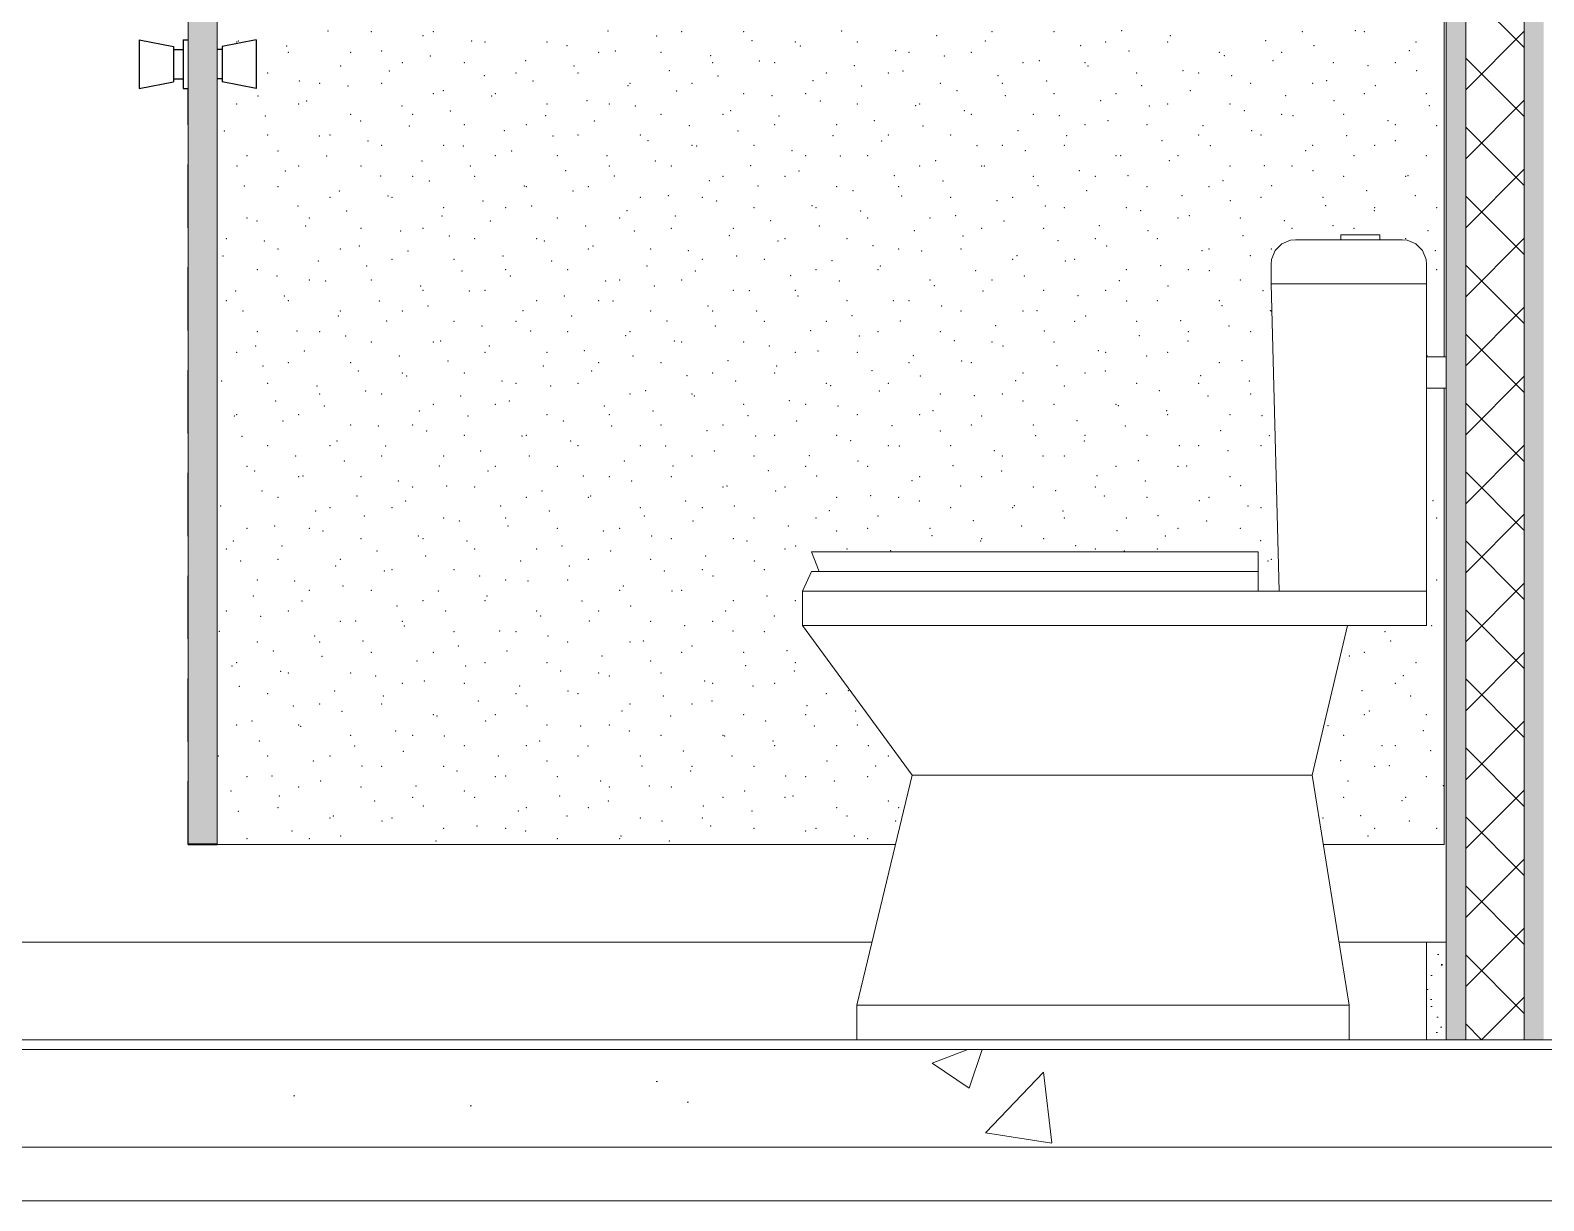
# Model space of a CAD drawing. Header units: metres. Extents: x -77 to 97, y 0 to 6.
# Drawn here: x -48.864 to -47.312, y -0.165 to 1.035 of the extents above; entities that cross this region are included whole.
import ezdxf

# ---------------------------------------------------------------- set-up
doc = ezdxf.new("R2010")
doc.units = ezdxf.units.M
doc.header["$MEASUREMENT"] = 0
for name, color, linetype, lineweight, true_color in [('LAJES.EST_Caneta_No__16', 7, 'Continuous', 0, 0xc9c9c9), ('LAJES.EST_Caneta_No__254', 7, 'Continuous', 0, 0xd1c9ad), ('LAJES.EST_Caneta_No__97', 7, 'Continuous', 5, 0x6b6b6b), ('LOUCAS-METAIS.ARQ_Caneta_No__13', 7, 'Continuous', 0, 0xaaaaaa), ('PAREDE.ARQ_Caneta_No__97', 7, 'Continuous', 5, 0x6b6b6b), ('PISO - Rodapé_Caneta_No__97', 7, 'Continuous', 5, 0x6b6b6b), ('Portas Archicad_Caneta_No__97', 7, 'Continuous', 5, 0x6b6b6b)]:
    doc.layers.add(name, color=color, linetype=linetype, lineweight=lineweight, true_color=true_color)
for name, color, linetype, lineweight in [('LAJES.EST_Caneta_No__4', 7, 'Continuous', 20), ('LAJES.EST_Caneta_No__7', 7, 'Continuous', 13), ('PAREDE CONSTRUIR_Caneta_No__241', 7, 'Continuous', 13), ('PAREDE CONSTRUIR_Caneta_No__83', 84, 'Continuous', 0), ('PAREDE.ARQ_Caneta_No__1', 7, 'Continuous', 35), ('PAREDE.ARQ_Caneta_No__241', 7, 'Continuous', 13), ('PISO - Rodapé_Caneta_No__11', 7, 'Continuous', 5), ('Portas Archicad_Caneta_No__3', 7, 'Continuous', 25)]:
    doc.layers.add(name, color=color, linetype=linetype, lineweight=lineweight)
doc.layers.add('PAREDE CONSTRUIR', color=7, linetype='Continuous')
pattern_1 = [(45, (0, 0.05), (-0.015909903, 0.015909903), [0, -0.015, 0, -0.0225]), (110, (0.05, 0.05), (0.021143084, 0.007695453), [0, -0.011, 0, -0.019])]

msp = doc.modelspace()

# ---------------------------------------------------------------- hatches: boundary and pattern name
at = {"layer": 'LAJES.EST_Caneta_No__254', "linetype": 'Continuous', "lineweight": 0, "true_color": 0xd1c9ad}
h = msp.add_hatch(dxfattribs=at)
h.set_pattern_fill('Haie_OD_0001', color=9, style=0, pattern_type=2)
h.set_pattern_definition([(45, (0, 0.5), (-0.159099, 0.159099), [0, -0.15, 0, -0.225]), (110, (0.5, 0.5), (0.2114308, 0.0769545), [0, -0.11, 0, -0.19])])
h.paths.add_polyline_path([(-50.5157, 0), (-50.5157, -0.01), (-44.014, -0.01), (-44.014, 0)])
at = {"layer": 'LAJES.EST_Caneta_No__97', "linetype": 'Continuous', "lineweight": 5, "true_color": 0x6b6b6b}
h = msp.add_hatch(dxfattribs=at)
h.set_pattern_fill('AR_CONC_0001', color=251, style=0, pattern_type=2)
h.set_pattern_definition([(50, (0, 0), (-0.546554, 0.0478173), [0.05715, -0.62865]), (355, (0, 0), (-0.10573, 0.5731705), [0.04572, -0.502922]), (100.4514, (0.04555, -0.004), (0.440824, 0.525353), [0.04857, -0.534271]), (46.1842, (0, 0.1524), (-0.813237, 0.126127), [0.085725, -0.942975]), (96.6356, (0.0678, 0.1419), (0.712212, 0.742278), [0.072855, -0.801407]), (351.1842, (0, 0.1524), (0.712212, 0.742278), [0.06858, -0.754379]), (21, (0.0762, 0.1143), (-0.454843, 0.3067956), [0.05715, -0.62865]), (326, (0.0762, 0.1143), (0.185406, 0.552564), [0.04572, -0.50292]), (71.4514, (0.1141, 0.08873), (0.640249, 0.2457683), [0.04857, -0.53427]), (37.5, (0, 0), (0.0092658, 0.2536651), [0, -0.496824, 0, -0.51054, 0, -0.504825]), (7.5, (0, 0), (0.200459, 0.3005417), [0, -0.291084, 0, -0.485394, 0, -0.192405]), (327.5, (-0.16993, 0), (-0.4067718, 0.0171862), [0, -0.1905, 0, -0.59436, 0, -0.78867]), (317.5, (-0.24613, 0), (0.4443875, 0.0762795), [0, -0.24765, 0, -0.394716, 0, -0.56007])])
h.paths.add_polyline_path([(-50.5157, -0.11), (-44.014, -0.11), (-44.014, -0.01), (-50.5157, -0.01)])
at = {"layer": 'PAREDE CONSTRUIR', "linetype": 'Continuous', "lineweight": 0, "true_color": 0xffffff}
for points in [[(-47.4124, 0), (-47.3924, 0), (-47.3924, 3.15), (-47.4124, 3.15)], [(-47.3324, 0), (-47.3124, 0), (-47.3124, 3.15), (-47.3324, 3.15)]]:
    msp.add_hatch(color=7, dxfattribs=at).paths.add_polyline_path(points)
at = {"layer": 'PAREDE CONSTRUIR_Caneta_No__83', "linetype": 'Continuous', "lineweight": 0}
h = msp.add_hatch(dxfattribs=at)
h.set_pattern_fill('Placomur_0001', color=84, style=0, pattern_type=2)
h.set_pattern_definition([(45, (0, 0), (-0.03535534, 0.03535534), []), (135, (0, 0), (0.03535534, 0.03535534), [])])
h.paths.add_polyline_path([(-47.3924, 3.15), (-47.3924, 0), (-47.3324, 0), (-47.3324, 3.15)])
at = {"layer": 'PAREDE.ARQ_Caneta_No__97', "linetype": 'Continuous', "lineweight": 5, "true_color": 0x6b6b6b}
h = msp.add_hatch(dxfattribs=at)
h.set_pattern_fill('cut_stone_0001', color=251, style=0, pattern_type=2)
h.set_pattern_definition(pattern_1)
h.paths.add_polyline_path([(-48.6724, 2), (-48.7024, 2), (-48.7024, 0.2), (-48.6724, 0.2)])
at = {"layer": 'PISO - Rodapé_Caneta_No__97', "linetype": 'Continuous', "lineweight": 5, "true_color": 0x6b6b6b}
h = msp.add_hatch(dxfattribs=at)
h.set_pattern_fill('cut_stone_0001', color=251, style=0, pattern_type=2)
h.set_pattern_definition(pattern_1)
h.paths.add_polyline_path([(-47.4124, 0.1), (-47.4324, 0.1), (-47.4324, 0), (-47.4124, 0)])

# ---------------------------------------------------------------- linework, layer by layer
at = {"layer": 'LAJES.EST_Caneta_No__16', "color": 9, "linetype": 'Continuous', "lineweight": 0, "true_color": 0xc9c9c9}
msp.add_line((-53.814, -0.165), (-45.6136, -0.165), dxfattribs=at)
at = {"layer": 'LAJES.EST_Caneta_No__4', "color": 7, "linetype": 'Continuous', "lineweight": 20}
msp.add_line((-44.014, -0.11), (-50.5157, -0.11), dxfattribs=at)
at = {"layer": 'LAJES.EST_Caneta_No__7', "color": 7, "linetype": 'Continuous', "lineweight": 13}
for p, q in [((-47.4324, 0), (-50.4917, 0)), ((-44.014, -0.01), (-50.5157, -0.01))]:
    msp.add_line(p, q, dxfattribs=at)
at = {"layer": 'LAJES.EST_Caneta_No__7', "color": 7, "linetype": 'Continuous', "lineweight": 13, "flags": 128}
msp.add_lwpolyline([(-47.2924, 0), (-47.3124, 0), (-47.3324, 0), (-47.3924, 0), (-47.4124, 0), (-47.4324, 0)], dxfattribs=at)
at = {"layer": 'LOUCAS-METAIS.ARQ_Caneta_No__13', "color": 253, "linetype": 'Continuous', "lineweight": 0, "true_color": 0xaaaaaa}
for p, q in [((-47.5188, 0.825), (-47.5204, 0.825)), ((-47.5204, 0.82), (-47.5204, 0.825)), ((-47.5145, 0.825), (-47.5188, 0.825)), ((-47.508, 0.825), (-47.5145, 0.825)), ((-47.5004, 0.825), (-47.508, 0.825)), ((-47.4927, 0.825), (-47.5004, 0.825)), ((-47.4862, 0.825), (-47.4927, 0.825)), ((-47.4819, 0.825), (-47.4862, 0.825)), ((-47.4804, 0.825), (-47.4819, 0.825)), ((-47.4804, 0.82), (-47.4804, 0.825)), ((-47.5878, 0.8089), (-47.5915, 0.7999)), ((-47.5809, 0.8158), (-47.5878, 0.8089)), ((-47.5878, 0.8089), (-47.5878, 0.8089)), ((-47.5719, 0.8195), (-47.5809, 0.8158)), ((-47.5809, 0.8158), (-47.5809, 0.8158)), ((-47.567, 0.82), (-47.5719, 0.8195)), ((-47.5719, 0.8195), (-47.5719, 0.8195)), ((-47.567, 0.82), (-47.5647, 0.82)), ((-47.5647, 0.82), (-47.5604, 0.82)), ((-47.5604, 0.82), (-47.5545, 0.82)), ((-47.5545, 0.82), (-47.5455, 0.82)), ((-47.5455, 0.82), (-47.4648, 0.82)), ((-47.4648, 0.82), (-47.4606, 0.82)), ((-47.4606, 0.82), (-47.4592, 0.82)), ((-47.4592, 0.82), (-47.4582, 0.82)), ((-47.4582, 0.82), (-47.4574, 0.82)), ((-47.4525, 0.8195), (-47.4574, 0.82)), ((-47.4435, 0.8158), (-47.4525, 0.8195)), ((-47.4366, 0.8089), (-47.4435, 0.8158)), ((-47.4328, 0.7999), (-47.4366, 0.8089)), ((-47.5915, 0.7999), (-47.592, 0.795)), ((-47.592, 0.795), (-47.592, 0.775)), ((-47.4324, 0.795), (-47.4328, 0.7999)), ((-47.4324, 0.775), (-47.4324, 0.795)), ((-47.592, 0.775), (-47.5838, 0.46)), ((-47.5871, 0.775), (-47.592, 0.775)), ((-47.5772, 0.775), (-47.5871, 0.775)), ((-47.5635, 0.775), (-47.5772, 0.775)), ((-47.5477, 0.775), (-47.5635, 0.775)), ((-47.4624, 0.775), (-47.5477, 0.775)), ((-47.4509, 0.775), (-47.4624, 0.775)), ((-47.4412, 0.775), (-47.4509, 0.775)), ((-47.4347, 0.775), (-47.4412, 0.775)), ((-47.4324, 0.775), (-47.4347, 0.775)), ((-47.4324, 0.775), (-47.4324, 0.46)), ((-47.4324, 0.7), (-47.4124, 0.7)), ((-47.4324, 0.668), (-47.4124, 0.668)), ((-48.0633, 0.5), (-48.0565, 0.5)), ((-48.0553, 0.48), (-48.0633, 0.5)), ((-48.0565, 0.5), (-48.0365, 0.5)), ((-48.0365, 0.5), (-48.005, 0.5)), ((-48.005, 0.5), (-47.9642, 0.5)), ((-47.9642, 0.5), (-47.9213, 0.5)), ((-47.9213, 0.5), (-47.8763, 0.5)), ((-47.8763, 0.5), (-47.8301, 0.5)), ((-47.8301, 0.5), (-47.7837, 0.5)), ((-47.7837, 0.5), (-47.7351, 0.5)), ((-47.7351, 0.5), (-47.6879, 0.5)), ((-47.6879, 0.5), (-47.6426, 0.5)), ((-47.6426, 0.5), (-47.6053, 0.5)), ((-47.6053, 0.48), (-47.6053, 0.5)), ((-48.0724, 0.46), (-48.0633, 0.48)), ((-48.0633, 0.48), (-48.0565, 0.48)), ((-48.0565, 0.48), (-48.0365, 0.48)), ((-48.0365, 0.48), (-48.005, 0.48)), ((-48.005, 0.48), (-47.9642, 0.48)), ((-47.9642, 0.48), (-47.9213, 0.48)), ((-47.9213, 0.48), (-47.8763, 0.48)), ((-47.8763, 0.48), (-47.8301, 0.48)), ((-47.8301, 0.48), (-47.7837, 0.48)), ((-47.7837, 0.48), (-47.7351, 0.48)), ((-47.7351, 0.48), (-47.6879, 0.48)), ((-47.6879, 0.48), (-47.6426, 0.48)), ((-47.6426, 0.48), (-47.6053, 0.48)), ((-47.6053, 0.46), (-47.6053, 0.48)), ((-48.0724, 0.46), (-48.0652, 0.46)), ((-48.0724, 0.4246), (-48.0724, 0.46)), ((-48.0652, 0.46), (-48.0442, 0.46)), ((-48.0442, 0.46), (-48.011, 0.46)), ((-48.011, 0.46), (-47.9682, 0.46)), ((-47.9682, 0.46), (-47.9241, 0.46)), ((-47.9241, 0.46), (-47.8778, 0.46)), ((-47.8778, 0.46), (-47.8304, 0.46)), ((-47.8304, 0.46), (-47.7827, 0.46)), ((-47.7827, 0.46), (-47.5838, 0.46)), ((-47.5792, 0.46), (-47.5838, 0.46)), ((-47.5697, 0.46), (-47.5792, 0.46)), ((-47.5567, 0.46), (-47.5697, 0.46)), ((-47.5418, 0.46), (-47.5567, 0.46)), ((-47.4608, 0.46), (-47.5418, 0.46)), ((-47.4499, 0.46), (-47.4608, 0.46)), ((-47.4407, 0.46), (-47.4499, 0.46)), ((-47.4345, 0.46), (-47.4407, 0.46)), ((-47.4324, 0.46), (-47.4345, 0.46)), ((-47.4324, 0.4246), (-47.4324, 0.46)), ((-48.0724, 0.4246), (-48.0652, 0.4246)), ((-47.9598, 0.2713), (-48.0724, 0.4246)), ((-48.0652, 0.4246), (-48.0442, 0.4246)), ((-48.0442, 0.4246), (-48.011, 0.4246)), ((-48.011, 0.4246), (-47.9682, 0.4246)), ((-47.9682, 0.4246), (-47.9241, 0.4246)), ((-47.9241, 0.4246), (-47.8778, 0.4246)), ((-47.8778, 0.4246), (-47.8304, 0.4246)), ((-47.8304, 0.4246), (-47.7827, 0.4246)), ((-47.7827, 0.4246), (-47.4324, 0.4246)), ((-47.5497, 0.2713), (-47.5134, 0.4246)), ((-48.0167, 0.0354), (-47.9598, 0.2713)), ((-47.957, 0.2713), (-47.9598, 0.2713)), ((-47.9486, 0.2713), (-47.957, 0.2713)), ((-47.9353, 0.2713), (-47.9486, 0.2713)), ((-47.9182, 0.2713), (-47.9353, 0.2713)), ((-47.8888, 0.2713), (-47.9182, 0.2713)), ((-47.8581, 0.2713), (-47.8888, 0.2713)), ((-47.8265, 0.2713), (-47.8581, 0.2713)), ((-47.7947, 0.2713), (-47.8265, 0.2713)), ((-47.7419, 0.2713), (-47.7947, 0.2713)), ((-47.6895, 0.2713), (-47.7419, 0.2713)), ((-47.6374, 0.2713), (-47.6895, 0.2713)), ((-47.586, 0.2713), (-47.6374, 0.2713)), ((-47.5714, 0.2713), (-47.586, 0.2713)), ((-47.5598, 0.2713), (-47.5714, 0.2713)), ((-47.5523, 0.2713), (-47.5598, 0.2713)), ((-47.5497, 0.2713), (-47.5523, 0.2713)), ((-47.5117, 0.0354), (-47.5497, 0.2713)), ((-48.0167, 0.0354), (-48.0117, 0.0354)), ((-48.0167, 0), (-48.0167, 0.0354)), ((-48.0117, 0.0354), (-47.9969, 0.0354)), ((-47.9969, 0.0354), (-47.9736, 0.0354)), ((-47.9736, 0.0354), (-47.9435, 0.0354)), ((-47.9435, 0.0354), (-47.9067, 0.0354)), ((-47.9067, 0.0354), (-47.8681, 0.0354)), ((-47.8681, 0.0354), (-47.8285, 0.0354)), ((-47.8285, 0.0354), (-47.7887, 0.0354)), ((-47.7887, 0.0354), (-47.7401, 0.0354)), ((-47.7401, 0.0354), (-47.6919, 0.0354)), ((-47.6919, 0.0354), (-47.6439, 0.0354)), ((-47.6439, 0.0354), (-47.5964, 0.0354)), ((-47.5964, 0.0354), (-47.5625, 0.0354)), ((-47.5625, 0.0354), (-47.5354, 0.0354)), ((-47.5354, 0.0354), (-47.5178, 0.0354)), ((-47.5178, 0.0354), (-47.5117, 0.0354)), ((-47.5117, 0), (-47.5117, 0.0354))]:
    msp.add_line(p, q, dxfattribs=at)
at = {"layer": 'PAREDE CONSTRUIR_Caneta_No__241', "color": 7, "linetype": 'Continuous', "lineweight": 13}
for p, q in [((-47.4124, 3.15), (-47.4124, 0.1)), ((-47.3924, 3.15), (-47.3924, 0)), ((-47.3324, 3.15), (-47.3324, 0)), ((-47.4124, 0.1), (-47.4124, 0))]:
    msp.add_line(p, q, dxfattribs=at)
at = {"layer": 'PAREDE.ARQ_Caneta_No__1', "color": 7, "linetype": 'Continuous', "lineweight": 35}
msp.add_line((-48.6724, 0.2), (-48.7024, 0.2), dxfattribs=at)
at = {"layer": 'PAREDE.ARQ_Caneta_No__241', "color": 7, "linetype": 'Continuous', "lineweight": 13}
for p, q in [((-48.7024, 2), (-48.7024, 0.2)), ((-48.6724, 2), (-48.6724, 0.2)), ((-47.4144, 0.7), (-47.4144, 2)), ((-47.4143, 0.7), (-47.4143, 2)), ((-47.4144, 0.2), (-47.4144, 0.668)), ((-47.4143, 0.2), (-47.4143, 0.668)), ((-47.977, 0.2), (-48.6724, 0.2)), ((-47.4144, 0.2), (-47.5382, 0.2)), ((-47.4143, 0.2), (-47.4144, 0.2))]:
    msp.add_line(p, q, dxfattribs=at)
at = {"layer": 'PAREDE.ARQ_Caneta_No__97', "color": 251, "linetype": 'Continuous', "lineweight": 5, "true_color": 0x6b6b6b}
for p in [(-48.5589, 1.034), (-48.5146, 1.0334), (-48.4614, 1.0291), (-48.451, 1.0334), (-48.2717, 1.0342), (-48.2219, 1.029), (-48.1964, 1.0334), (-48.1328, 1.0334), (-48.0322, 1.0341), (-47.9347, 1.0292), (-47.8782, 1.0334), (-47.8146, 1.0334), (-47.745, 1.0344), (-47.6952, 1.0291), (-47.5976, 1.0242), (-47.56, 1.0334), (-47.5055, 1.0343), (-47.4964, 1.0334), (-48.6525, 1.0228), (-48.651, 1.0239), (-48.6012, 1.0186), (-48.5994, 1.0122), (-48.5358, 1.0122), (-48.5037, 1.0137), (-48.4116, 1.0238), (-48.3979, 1.0228), (-48.3343, 1.0228), (-48.314, 1.0189), (-48.2813, 1.0122), (-48.2642, 1.0136), (-48.2176, 1.0122), (-48.1243, 1.024), (-48.0797, 1.0228), (-48.0745, 1.0188), (-48.0161, 1.0228), (-47.9769, 1.0138), (-47.9631, 1.0122), (-47.8994, 1.0122), (-47.8848, 1.0239), (-47.7873, 1.019), (-47.7615, 1.0228), (-47.7375, 1.0137), (-47.6979, 1.0228), (-47.6449, 1.0122), (-47.6399, 1.0088), (-47.5812, 1.0122), (-47.5478, 1.0189), (-47.4502, 1.014), (-47.4433, 1.0228), (-48.5459, 0.9983), (-48.4828, 1.0016), (-48.4538, 1.0084), (-48.4191, 1.0016), (-48.3563, 1.0035), (-48.3065, 0.9982), (-48.2089, 0.9933), (-48.1666, 1.0086), (-48.1646, 1.0016), (-48.1168, 1.0034), (-48.1009, 1.0016), (-48.0192, 0.9984), (-47.9694, 0.9932), (-47.9271, 1.0085), (-47.8464, 1.0016), (-47.8296, 1.0036), (-47.7827, 1.0016), (-47.7798, 0.9983), (-47.6822, 0.9934), (-47.5901, 1.0035), (-47.5282, 1.0016), (-47.4925, 0.9986), (-47.4645, 1.0016), (-47.4427, 0.9933), (-48.6207, 0.991), (-48.5882, 0.9829), (-48.5676, 0.9803), (-48.504, 0.9803), (-48.4961, 0.993), (-48.3986, 0.9881), (-48.3661, 0.991), (-48.3487, 0.9828), (-48.3025, 0.991), (-48.2512, 0.9779), (-48.2494, 0.9803), (-48.1858, 0.9803), (-48.1591, 0.988), (-48.0615, 0.983), (-48.0479, 0.991), (-48.0117, 0.9778), (-47.9843, 0.991), (-47.9312, 0.9803), (-47.8718, 0.9882), (-47.8676, 0.9803), (-47.822, 0.9829), (-47.7297, 0.991), (-47.7245, 0.978), (-47.6661, 0.991), (-47.6324, 0.9881), (-47.613, 0.9803), (-47.5494, 0.9803), (-47.5348, 0.9832), (-47.485, 0.9779), (-48.6305, 0.9675), (-48.5807, 0.9622), (-48.5384, 0.9776), (-48.451, 0.9697), (-48.4408, 0.9727), (-48.391, 0.9674), (-48.3873, 0.9697), (-48.2935, 0.9625), (-48.2014, 0.9726), (-48.1328, 0.9697), (-48.1038, 0.9677), (-48.0691, 0.9697), (-48.054, 0.9624), (-47.9141, 0.9728), (-47.8643, 0.9676), (-47.8146, 0.9697), (-47.7668, 0.9626), (-47.7509, 0.9697), (-47.6747, 0.9727), (-47.5771, 0.9678), (-47.5273, 0.9625), (-47.4964, 0.9697), (-47.4327, 0.9697), (-48.6525, 0.9591), (-48.623, 0.9468), (-48.5888, 0.9591), (-48.5358, 0.9485), (-48.4831, 0.9573), (-48.4722, 0.9485), (-48.4333, 0.952), (-48.3358, 0.9471), (-48.3343, 0.9591), (-48.2706, 0.9591), (-48.2437, 0.9572), (-48.2176, 0.9485), (-48.154, 0.9485), (-48.1461, 0.9523), (-48.0963, 0.947), (-48.0161, 0.9591), (-47.9564, 0.9574), (-47.9524, 0.9591), (-47.9066, 0.9522), (-47.8994, 0.9485), (-47.8358, 0.9485), (-47.809, 0.9472), (-47.7169, 0.9573), (-47.6979, 0.9591), (-47.6342, 0.9591), (-47.6194, 0.9524), (-47.5812, 0.9485), (-47.5696, 0.9471), (-47.5176, 0.9485), (-47.4297, 0.9576), (-48.6653, 0.9314), (-48.5254, 0.9419), (-48.4756, 0.9366), (-48.4191, 0.9379), (-48.378, 0.9317), (-48.3555, 0.9379), (-48.2859, 0.9418), (-48.1884, 0.9369), (-48.1386, 0.9316), (-48.1009, 0.9379), (-48.0373, 0.9379), (-47.9987, 0.9421), (-47.9489, 0.9368), (-47.8513, 0.9318), (-47.7827, 0.9379), (-47.7592, 0.942), (-47.7191, 0.9379), (-47.6617, 0.937), (-47.6119, 0.9317), (-47.472, 0.9422), (-47.4645, 0.9379), (-47.4222, 0.9369), (-48.6207, 0.9273), (-48.5677, 0.9265), (-48.557, 0.9273), (-48.5179, 0.9212), (-48.504, 0.9167), (-48.4404, 0.9167), (-48.4203, 0.9163), (-48.3282, 0.9264), (-48.3025, 0.9273), (-48.2388, 0.9273), (-48.2307, 0.9215), (-48.1858, 0.9167), (-48.1808, 0.9162), (-48.1222, 0.9167), (-48.041, 0.9267), (-47.9912, 0.9214), (-47.9843, 0.9273), (-47.9206, 0.9273), (-47.8936, 0.9165), (-47.8676, 0.9167), (-47.804, 0.9167), (-47.8015, 0.9266), (-47.7039, 0.9216), (-47.6661, 0.9273), (-47.6541, 0.9164), (-47.6024, 0.9273), (-47.5494, 0.9167), (-47.5143, 0.9268), (-47.4858, 0.9167), (-47.4645, 0.9215), (-48.6419, 0.9061), (-48.61, 0.9111), (-48.5602, 0.9058), (-48.4626, 0.9009), (-48.3873, 0.9061), (-48.3705, 0.911), (-48.3237, 0.9061), (-48.2729, 0.9061), (-48.2231, 0.9008), (-48.0833, 0.9113), (-48.0691, 0.9061), (-48.0335, 0.906), (-48.0055, 0.9061), (-47.9359, 0.9011), (-47.8438, 0.9112), (-47.7509, 0.9061), (-47.7462, 0.9062), (-47.6964, 0.901), (-47.6873, 0.9061), (-47.5566, 0.9114), (-47.5068, 0.9061), (-47.4327, 0.9061), (-48.6523, 0.8957), (-48.6025, 0.8904), (-48.5888, 0.8955), (-48.5252, 0.8955), (-48.5049, 0.8855), (-48.4722, 0.8849), (-48.4128, 0.8956), (-48.4085, 0.8849), (-48.3152, 0.8907), (-48.2706, 0.8955), (-48.2654, 0.8854), (-48.207, 0.8955), (-48.154, 0.8849), (-48.1256, 0.8959), (-48.0903, 0.8849), (-48.0758, 0.8906), (-47.9782, 0.8857), (-47.9524, 0.8955), (-47.8888, 0.8955), (-47.8861, 0.8958), (-47.8358, 0.8849), (-47.7885, 0.8909), (-47.7721, 0.8849), (-47.7387, 0.8856), (-47.6342, 0.8955), (-47.5989, 0.896), (-47.5706, 0.8955), (-47.549, 0.8908), (-47.5176, 0.8849), (-47.4539, 0.8849), (-47.4515, 0.8858), (-48.6448, 0.8751), (-48.6101, 0.8743), (-48.5472, 0.8701), (-48.4551, 0.8802), (-48.3575, 0.8753), (-48.3555, 0.8743), (-48.3077, 0.87), (-48.2919, 0.8743), (-48.1679, 0.8805), (-48.118, 0.8752), (-48.0373, 0.8743), (-48.0205, 0.8703), (-47.9737, 0.8743), (-47.9284, 0.8804), (-47.8308, 0.8755), (-47.781, 0.8702), (-47.7191, 0.8743), (-47.6555, 0.8743), (-47.6411, 0.8806), (-47.5913, 0.8754), (-47.4938, 0.8704), (-48.5895, 0.8547), (-48.557, 0.8637), (-48.4974, 0.8648), (-48.4934, 0.8637), (-48.3998, 0.8599), (-48.35, 0.8546), (-48.2388, 0.8637), (-48.2101, 0.8651), (-48.1752, 0.8637), (-48.1603, 0.8598), (-48.0628, 0.8549), (-47.9707, 0.865), (-47.9206, 0.8637), (-47.8731, 0.8601), (-47.857, 0.8637), (-47.8233, 0.8548), (-47.6834, 0.8653), (-47.6336, 0.86), (-47.6024, 0.8637), (-47.5388, 0.8637), (-47.536, 0.855), (-47.4439, 0.8652), (-48.6419, 0.8425), (-48.6318, 0.8393), (-48.5782, 0.8425), (-48.5397, 0.8495), (-48.4421, 0.8445), (-48.4404, 0.8531), (-48.3923, 0.8392), (-48.3767, 0.8531), (-48.3237, 0.8425), (-48.26, 0.8425), (-48.2524, 0.8497), (-48.2026, 0.8444), (-48.1222, 0.8531), (-48.105, 0.8395), (-48.0585, 0.8531), (-48.0129, 0.8496), (-48.0055, 0.8425), (-47.9418, 0.8425), (-47.9154, 0.8447), (-47.8656, 0.8394), (-47.804, 0.8531), (-47.7403, 0.8531), (-47.7257, 0.8499), (-47.6873, 0.8425), (-47.6759, 0.8446), (-47.6236, 0.8425), (-47.5783, 0.8397), (-47.4862, 0.8498), (-47.4858, 0.8531), (-47.4221, 0.8531), (-48.5819, 0.8341), (-48.5252, 0.8319), (-48.4844, 0.8291), (-48.4616, 0.8319), (-48.4346, 0.8239), (-48.2947, 0.8343), (-48.2449, 0.829), (-48.207, 0.8319), (-48.1473, 0.8241), (-48.1434, 0.8319), (-48.0552, 0.8342), (-47.9577, 0.8293), (-47.9079, 0.824), (-47.8888, 0.8319), (-47.8252, 0.8319), (-47.768, 0.8345), (-47.7182, 0.8292), (-47.6206, 0.8243), (-47.5706, 0.8319), (-47.5285, 0.8344), (-47.507, 0.8319), (-47.431, 0.8294), (-48.6631, 0.8212), (-48.6242, 0.8187), (-48.6101, 0.8106), (-48.5464, 0.8106), (-48.5267, 0.8137), (-48.4769, 0.8085), (-48.4085, 0.8212), (-48.3449, 0.8212), (-48.337, 0.8189), (-48.2919, 0.8106), (-48.2872, 0.8136), (-48.2282, 0.8106), (-48.1896, 0.8087), (-48.0975, 0.8188), (-48.0903, 0.8212), (-48.0267, 0.8212), (-48, 0.8139), (-47.9737, 0.8106), (-47.9501, 0.8086), (-47.91, 0.8106), (-47.8103, 0.8191), (-47.7721, 0.8212), (-47.7605, 0.8138), (-47.7085, 0.8212), (-47.6629, 0.8089), (-47.6555, 0.8106), (-47.5918, 0.8106), (-47.4539, 0.8212), (-47.4234, 0.8088), (-48.6665, 0.8033), (-48.5689, 0.7984), (-48.5191, 0.7931), (-48.4934, 0.8), (-48.4297, 0.8), (-48.3793, 0.8035), (-48.3295, 0.7983), (-48.2319, 0.7933), (-48.1752, 0.8), (-48.1398, 0.8034), (-48.1115, 0.8), (-48.0422, 0.7985), (-47.9924, 0.7932), (-47.857, 0.8), (-47.8526, 0.8037), (-47.8028, 0.7984), (-47.7933, 0.8), (-47.7052, 0.7935), (-47.6131, 0.8036), (-48.6313, 0.7894), (-48.6112, 0.783), (-48.5782, 0.7788), (-48.5614, 0.7777), (-48.5146, 0.7788), (-48.4216, 0.7881), (-48.3767, 0.7894), (-48.3718, 0.7829), (-48.3131, 0.7894), (-48.2742, 0.7779), (-48.26, 0.7788), (-48.1964, 0.7788), (-48.1821, 0.788), (-48.0845, 0.7831), (-48.0585, 0.7894), (-48.0347, 0.7778), (-47.9949, 0.7894), (-47.9418, 0.7788), (-47.8949, 0.7883), (-47.8782, 0.7788), (-47.845, 0.783), (-47.7475, 0.7781), (-47.7403, 0.7894), (-47.6767, 0.7894), (-47.6554, 0.7882), (-47.6236, 0.7788), (-47.4221, 0.7894), (-48.6535, 0.7676), (-48.6037, 0.7623), (-48.4639, 0.7728), (-48.4616, 0.7682), (-48.414, 0.7675), (-48.3979, 0.7682), (-48.3165, 0.7625), (-48.2244, 0.7727), (-48.1434, 0.7682), (-48.1268, 0.7677), (-48.0797, 0.7682), (-48.077, 0.7624), (-47.9371, 0.7729), (-47.8873, 0.7676), (-47.8252, 0.7682), (-47.7898, 0.7627), (-47.7615, 0.7682), (-47.6977, 0.7728), (-47.6001, 0.7679), (-48.6631, 0.7576), (-48.646, 0.7469), (-48.5994, 0.7576), (-48.5464, 0.747), (-48.5061, 0.7574), (-48.4828, 0.747), (-48.4563, 0.7521), (-48.3588, 0.7472), (-48.3449, 0.7576), (-48.2813, 0.7576), (-48.2667, 0.7573), (-48.2282, 0.747), (-48.1691, 0.7523), (-48.1646, 0.747), (-48.1193, 0.7471), (-48.0267, 0.7576), (-47.9794, 0.7575), (-47.9631, 0.7576), (-47.9296, 0.7522), (-47.91, 0.747), (-47.8464, 0.747), (-47.832, 0.7473), (-47.74, 0.7574), (-47.7085, 0.7576), (-47.6449, 0.7576), (-47.6424, 0.7525), (-47.5926, 0.7472), (-47.5918, 0.747), (-48.5484, 0.742), (-48.4986, 0.7367), (-48.4297, 0.7364), (-48.401, 0.7318), (-48.3661, 0.7364), (-48.309, 0.7419), (-48.2114, 0.7369), (-48.1616, 0.7317), (-48.1115, 0.7364), (-48.0479, 0.7364), (-48.0217, 0.7421), (-47.9719, 0.7368), (-47.8743, 0.7319), (-47.7933, 0.7364), (-47.7822, 0.742), (-47.7297, 0.7364), (-47.6847, 0.7371), (-47.6349, 0.7318), (-48.6313, 0.7258), (-48.5907, 0.7266), (-48.5676, 0.7258), (-48.5409, 0.7213), (-48.5146, 0.7152), (-48.451, 0.7152), (-48.4433, 0.7164), (-48.3512, 0.7265), (-48.3131, 0.7258), (-48.2537, 0.7216), (-48.2494, 0.7258), (-48.2039, 0.7163), (-48.1964, 0.7152), (-48.1328, 0.7152), (-48.064, 0.7267), (-48.0142, 0.7215), (-47.9949, 0.7258), (-47.9312, 0.7258), (-47.9166, 0.7165), (-47.8782, 0.7152), (-47.8245, 0.7266), (-47.8146, 0.7152), (-47.727, 0.7217), (-47.6771, 0.7164), (-47.6767, 0.7258), (-47.613, 0.7258), (-48.6525, 0.7046), (-48.633, 0.7112), (-48.5832, 0.7059), (-48.4856, 0.701), (-48.3979, 0.7046), (-48.3935, 0.7111), (-48.3343, 0.7046), (-48.296, 0.7062), (-48.2461, 0.7009), (-48.1063, 0.7113), (-48.0797, 0.7046), (-48.0565, 0.7061), (-48.0161, 0.7046), (-47.9589, 0.7011), (-47.8668, 0.7112), (-47.7692, 0.7063), (-47.7615, 0.7046), (-47.7194, 0.701), (-47.6979, 0.7046), (-47.4322, 0.7013), (-48.6255, 0.6905), (-48.5994, 0.694), (-48.5358, 0.694), (-48.5279, 0.6856), (-48.4828, 0.6834), (-48.4358, 0.6957), (-48.4191, 0.6834), (-48.3382, 0.6908), (-48.2884, 0.6855), (-48.2813, 0.694), (-48.2176, 0.694), (-48.1646, 0.6834), (-48.1486, 0.696), (-48.1009, 0.6834), (-48.0988, 0.6907), (-48.0012, 0.6857), (-47.9631, 0.694), (-47.9091, 0.6959), (-47.8994, 0.694), (-47.8464, 0.6834), (-47.8115, 0.6909), (-47.7827, 0.6834), (-47.7617, 0.6856), (-47.6449, 0.694), (-47.6219, 0.6961), (-48.6678, 0.6751), (-48.6207, 0.6728), (-48.5702, 0.6702), (-48.4781, 0.6803), (-48.3805, 0.6754), (-48.3661, 0.6728), (-48.3307, 0.6701), (-48.3025, 0.6728), (-48.1909, 0.6806), (-48.141, 0.6753), (-48.0479, 0.6728), (-48.0435, 0.6704), (-47.9843, 0.6728), (-47.9514, 0.6805), (-47.8538, 0.6755), (-47.804, 0.6703), (-47.7297, 0.6728), (-47.6661, 0.6728), (-47.6641, 0.6807), (-47.6143, 0.6754), (-48.6125, 0.6548), (-48.5676, 0.6621), (-48.5204, 0.6649), (-48.504, 0.6621), (-48.4228, 0.66), (-48.373, 0.6547), (-48.2494, 0.6621), (-48.2331, 0.6652), (-48.1858, 0.6621), (-48.1833, 0.6599), (-48.0858, 0.655), (-47.9937, 0.6651), (-47.9312, 0.6621), (-47.8961, 0.6601), (-47.8676, 0.6621), (-47.8463, 0.6549), (-47.7064, 0.6653), (-47.6566, 0.66), (-47.613, 0.6621), (-48.6548, 0.6394), (-48.6525, 0.6409), (-48.5888, 0.6409), (-48.5627, 0.6495), (-48.4651, 0.6446), (-48.451, 0.6515), (-48.4153, 0.6393), (-48.3873, 0.6515), (-48.3343, 0.6409), (-48.2754, 0.6498), (-48.2706, 0.6409), (-48.2256, 0.6445), (-48.1328, 0.6515), (-48.1281, 0.6396), (-48.0691, 0.6515), (-48.036, 0.6497), (-48.0161, 0.6409), (-47.9524, 0.6409), (-47.9384, 0.6448), (-47.8886, 0.6395), (-47.8146, 0.6515), (-47.7509, 0.6515), (-47.7487, 0.6499), (-47.6989, 0.6447), (-47.6979, 0.6409), (-47.6342, 0.6409), (-47.6013, 0.6397), (-48.605, 0.6341), (-48.5358, 0.6303), (-48.5074, 0.6292), (-48.4722, 0.6303), (-48.4576, 0.6239), (-48.3177, 0.6344), (-48.2679, 0.6291), (-48.2176, 0.6303), (-48.1703, 0.6242), (-48.154, 0.6303), (-48.0782, 0.6343), (-47.9807, 0.6294), (-47.9309, 0.6241), (-47.8994, 0.6303), (-47.8358, 0.6303), (-47.791, 0.6345), (-47.7412, 0.6293), (-47.6436, 0.6243), (-48.6472, 0.6187), (-48.6207, 0.6091), (-48.557, 0.6091), (-48.5497, 0.6138), (-48.4999, 0.6085), (-48.4191, 0.6197), (-48.36, 0.619), (-48.3555, 0.6197), (-48.3102, 0.6137), (-48.3025, 0.6091), (-48.2388, 0.6091), (-48.2126, 0.6088), (-48.1205, 0.6189), (-48.1009, 0.6197), (-48.0373, 0.6197), (-48.023, 0.614), (-47.9843, 0.6091), (-47.9731, 0.6087), (-47.9206, 0.6091), (-47.8333, 0.6192), (-47.7835, 0.6139), (-47.7827, 0.6197), (-47.7191, 0.6197), (-47.6859, 0.6089), (-47.6661, 0.6091), (-47.6024, 0.6091), (-47.5938, 0.6191), (-48.592, 0.5984), (-48.5421, 0.5931), (-48.504, 0.5985), (-48.4404, 0.5985), (-48.4023, 0.6036), (-48.3525, 0.5983), (-48.2549, 0.5934), (-48.1858, 0.5985), (-48.1628, 0.6035), (-48.1222, 0.5985), (-48.0652, 0.5986), (-48.0154, 0.5933), (-47.8756, 0.6038), (-47.8676, 0.5985), (-47.8258, 0.5985), (-47.804, 0.5985), (-47.7282, 0.5936), (-47.6361, 0.6037), (-48.6419, 0.5879), (-48.6342, 0.583), (-48.5888, 0.5773), (-48.5844, 0.5778), (-48.5252, 0.5773), (-48.4446, 0.5882), (-48.3948, 0.5829), (-48.3873, 0.5879), (-48.3237, 0.5879), (-48.2972, 0.578), (-48.2706, 0.5773), (-48.207, 0.5773), (-48.2051, 0.5881), (-48.1075, 0.5832), (-48.0691, 0.5879), (-48.0577, 0.5779), (-48.0055, 0.5879), (-47.9524, 0.5773), (-47.9179, 0.5884), (-47.8888, 0.5773), (-47.8681, 0.5831), (-47.7705, 0.5782), (-47.7509, 0.5879), (-47.6873, 0.5879), (-47.6784, 0.5883), (-47.6342, 0.5773), (-48.6267, 0.5624), (-48.4869, 0.5728), (-48.4722, 0.5667), (-48.4371, 0.5675), (-48.4085, 0.5667), (-48.3395, 0.5626), (-48.2474, 0.5727), (-48.154, 0.5667), (-48.1498, 0.5678), (-48.1, 0.5625), (-48.0903, 0.5667), (-47.9602, 0.573), (-47.9103, 0.5677), (-47.8358, 0.5667), (-47.8128, 0.5628), (-47.7721, 0.5667), (-47.7207, 0.5729), (-47.6231, 0.568), (-48.669, 0.547), (-48.6101, 0.5561), (-48.557, 0.5455), (-48.5291, 0.5574), (-48.4934, 0.5455), (-48.4793, 0.5522), (-48.3818, 0.5472), (-48.3555, 0.5561), (-48.2919, 0.5561), (-48.2897, 0.5573), (-48.2388, 0.5455), (-48.1921, 0.5524), (-48.1752, 0.5455), (-48.1423, 0.5471), (-48.0373, 0.5561), (-48.0024, 0.5576), (-47.9737, 0.5561), (-47.9526, 0.5523), (-47.9206, 0.5455), (-47.857, 0.5455), (-47.8551, 0.5474), (-47.763, 0.5575), (-47.7191, 0.5561), (-47.6654, 0.5526), (-47.6555, 0.5561), (-47.6156, 0.5473), (-47.6024, 0.5455), (-47.4259, 0.5525), (-48.5714, 0.542), (-48.5216, 0.5368), (-48.4404, 0.5349), (-48.4241, 0.5318), (-48.3767, 0.5349), (-48.332, 0.5419), (-48.2344, 0.537), (-48.1846, 0.5317), (-48.1222, 0.5349), (-48.0585, 0.5349), (-48.0447, 0.5422), (-47.9949, 0.5369), (-47.8973, 0.532), (-47.8052, 0.5421), (-47.804, 0.5349), (-47.7403, 0.5349), (-47.7077, 0.5372), (-47.6579, 0.5319), (-47.4221, 0.5349), (-48.6419, 0.5243), (-48.6137, 0.5267), (-48.5782, 0.5243), (-48.5639, 0.5214), (-48.5252, 0.5137), (-48.4663, 0.5164), (-48.4616, 0.5137), (-48.3742, 0.5266), (-48.3237, 0.5243), (-48.2767, 0.5216), (-48.26, 0.5243), (-48.2269, 0.5163), (-48.207, 0.5137), (-48.1434, 0.5137), (-48.087, 0.5268), (-48.0372, 0.5215), (-48.0055, 0.5243), (-47.9418, 0.5243), (-47.9396, 0.5166), (-47.8888, 0.5137), (-47.8475, 0.5267), (-47.8252, 0.5137), (-47.75, 0.5218), (-47.7002, 0.5165), (-47.6873, 0.5243), (-47.6236, 0.5243), (-48.6631, 0.5031), (-48.656, 0.5113), (-48.6062, 0.506), (-48.5086, 0.5011), (-48.4165, 0.5112), (-48.4085, 0.5031), (-48.3449, 0.5031), (-48.319, 0.5062), (-48.2692, 0.501), (-48.1293, 0.5114), (-48.0903, 0.5031), (-48.0795, 0.5061), (-48.0267, 0.5031), (-47.9819, 0.5012), (-47.8898, 0.5113), (-47.7923, 0.5064), (-47.7721, 0.5031), (-47.7424, 0.5011), (-47.7085, 0.5031), (-47.6026, 0.5116), (-48.6485, 0.4906), (-48.6101, 0.4924), (-48.5509, 0.4857), (-48.5464, 0.4924), (-48.4934, 0.4818), (-48.4588, 0.4958), (-48.4297, 0.4818), (-48.3612, 0.4908), (-48.3114, 0.4856), (-48.2919, 0.4924), (-48.2282, 0.4924), (-48.1752, 0.4818), (-48.1716, 0.496), (-48.1218, 0.4907), (-48.1115, 0.4818), (-47.5951, 0.4909), (-47.5918, 0.4924), (-48.6313, 0.4712), (-48.5932, 0.4703), (-48.5011, 0.4804), (-48.4035, 0.4755), (-48.3767, 0.4712), (-48.3537, 0.4702), (-48.3131, 0.4712), (-48.2139, 0.4806), (-48.1641, 0.4754), (-47.4221, 0.4712), (-48.6355, 0.4549), (-48.5782, 0.4606), (-48.5434, 0.465), (-48.5146, 0.4606), (-48.4458, 0.4601), (-48.396, 0.4548), (-48.26, 0.4606), (-48.2562, 0.4652), (-48.2063, 0.46), (-48.1964, 0.4606), (-48.1088, 0.455), (-48.6631, 0.4394), (-48.5994, 0.4394), (-48.5857, 0.4496), (-48.4881, 0.4447), (-48.4616, 0.45), (-48.4383, 0.4394), (-48.3979, 0.45), (-48.3449, 0.4394), (-48.2984, 0.4499), (-48.2813, 0.4394), (-48.2486, 0.4446), (-48.1511, 0.4396), (-48.1434, 0.45), (-48.0797, 0.45), (-48.628, 0.4342), (-48.5464, 0.4288), (-48.5304, 0.4293), (-48.4828, 0.4288), (-48.4806, 0.424), (-48.383, 0.4191), (-48.3407, 0.4345), (-48.2909, 0.4292), (-48.2282, 0.4288), (-48.1933, 0.4243), (-48.1646, 0.4288), (-48.1013, 0.4344), (-47.4272, 0.4243), (-48.6702, 0.4188), (-48.6313, 0.4076), (-48.5727, 0.4139), (-48.5676, 0.4076), (-48.5229, 0.4086), (-48.4297, 0.4182), (-48.4253, 0.4037), (-48.3661, 0.4182), (-48.3332, 0.4138), (-48.3131, 0.4076), (-48.2494, 0.4076), (-48.2356, 0.4089), (-48.1858, 0.4036), (-48.1435, 0.419), (-48.1115, 0.4182), (-47.4751, 0.4182), (-47.4694, 0.4089), (-48.615, 0.3985), (-48.5652, 0.3932), (-48.5146, 0.397), (-48.4676, 0.3883), (-48.451, 0.397), (-48.3755, 0.3984), (-48.2779, 0.3935), (-48.2281, 0.3882), (-48.1964, 0.397), (-48.1328, 0.397), (-48.0883, 0.3987), (-47.5117, 0.3935), (-47.4964, 0.397), (-48.6573, 0.3831), (-48.6525, 0.3864), (-48.6074, 0.3778), (-48.5994, 0.3758), (-48.5358, 0.3758), (-48.5099, 0.3729), (-48.4178, 0.383), (-48.3979, 0.3864), (-48.3343, 0.3864), (-48.3202, 0.3781), (-48.2813, 0.3758), (-48.2704, 0.3728), (-48.2176, 0.3758), (-48.1305, 0.3833), (-48.0807, 0.378), (-48.0797, 0.3864), (-47.4564, 0.3732), (-47.4433, 0.3864), (-48.6497, 0.3624), (-48.5522, 0.3575), (-48.4828, 0.3652), (-48.4601, 0.3676), (-48.4191, 0.3652), (-48.3625, 0.3627), (-48.3127, 0.3574), (-48.1728, 0.3679), (-48.1646, 0.3652), (-48.123, 0.3626), (-48.1009, 0.3652), (-48.0254, 0.3577), (-47.4987, 0.3578), (-47.4645, 0.3652), (-48.6207, 0.3546), (-48.5944, 0.3421), (-48.5676, 0.344), (-48.504, 0.344), (-48.5023, 0.3522), (-48.4048, 0.3473), (-48.3661, 0.3546), (-48.355, 0.342), (-48.3025, 0.3546), (-48.2494, 0.344), (-48.2151, 0.3525), (-48.1858, 0.344), (-48.1653, 0.3472), (-48.0677, 0.3423), (-48.0479, 0.3546), (-47.4489, 0.3525), (-48.6367, 0.3267), (-48.5446, 0.3368), (-48.451, 0.3333), (-48.4471, 0.3319), (-48.3973, 0.3266), (-48.3873, 0.3333), (-48.2574, 0.3371), (-48.2076, 0.3318), (-48.1328, 0.3333), (-48.11, 0.3269), (-48.0691, 0.3333), (-48.0179, 0.337), (-47.4964, 0.3333), (-47.4912, 0.3371), (-47.4327, 0.3333), (-48.6525, 0.3227), (-48.5888, 0.3227), (-48.5869, 0.3214), (-48.5358, 0.3121), (-48.4894, 0.3165), (-48.4722, 0.3121), (-48.4395, 0.3112), (-48.3343, 0.3227), (-48.2997, 0.3217), (-48.2706, 0.3227), (-48.2499, 0.3164), (-48.2176, 0.3121), (-48.154, 0.3121), (-48.1523, 0.3115), (-48.0602, 0.3216), (-48.0161, 0.3227), (-47.5335, 0.3218), (-47.5176, 0.3121), (-47.4359, 0.3168), (-48.6292, 0.3061), (-48.5316, 0.3011), (-48.4818, 0.2958), (-48.4191, 0.3015), (-48.3555, 0.3015), (-48.342, 0.3063), (-48.2922, 0.301), (-48.1946, 0.2961), (-48.1025, 0.3062), (-48.1009, 0.3015), (-48.0373, 0.3015), (-48.0049, 0.3013), (-47.4782, 0.3014), (-47.4645, 0.3015), (-47.4284, 0.2962), (-48.6715, 0.2907), (-48.6207, 0.2909), (-48.5739, 0.2857), (-48.557, 0.2909), (-48.5241, 0.2805), (-48.504, 0.2803), (-48.4404, 0.2803), (-48.3843, 0.2909), (-48.3344, 0.2856), (-48.3025, 0.2909), (-48.2388, 0.2909), (-48.2369, 0.2807), (-48.1858, 0.2803), (-48.1448, 0.2908), (-48.1222, 0.2803), (-48.0472, 0.2859), (-47.9974, 0.2806), (-47.9843, 0.2909), (-47.5205, 0.286), (-47.4858, 0.2803), (-47.4707, 0.2808), (-48.6419, 0.2697), (-48.6162, 0.2703), (-48.5664, 0.2651), (-48.4265, 0.2755), (-48.3873, 0.2697), (-48.3767, 0.2702), (-48.3237, 0.2697), (-48.2792, 0.2653), (-48.1871, 0.2754), (-48.0895, 0.2705), (-48.0691, 0.2697), (-48.0397, 0.2652), (-48.0055, 0.2697), (-47.513, 0.2654), (-47.4327, 0.2697), (-48.6585, 0.255), (-48.6087, 0.2497), (-48.5888, 0.2591), (-48.5252, 0.2591), (-48.4722, 0.2485), (-48.4688, 0.2601), (-48.419, 0.2549), (-48.4085, 0.2485), (-48.3215, 0.2499), (-48.2706, 0.2591), (-48.2294, 0.26), (-48.207, 0.2591), (-48.154, 0.2485), (-48.1318, 0.2551), (-48.0903, 0.2485), (-48.082, 0.2498), (-47.5176, 0.2485), (-47.4539, 0.2485), (-47.4154, 0.2605), (-48.651, 0.2343), (-48.6101, 0.2379), (-48.5111, 0.2447), (-48.4613, 0.2395), (-48.3637, 0.2345), (-48.3555, 0.2379), (-48.2919, 0.2379), (-48.2716, 0.2446), (-48.1741, 0.2397), (-48.1243, 0.2344), (-48.0373, 0.2379), (-47.9844, 0.2449), (-47.9737, 0.2379), (-47.4577, 0.2451), (-48.557, 0.2273), (-48.5534, 0.2294), (-48.5036, 0.2241), (-48.4934, 0.2273), (-48.406, 0.2191), (-48.3139, 0.2293), (-48.2388, 0.2273), (-48.2164, 0.2243), (-48.1752, 0.2273), (-48.1665, 0.219), (-48.0267, 0.2295), (-47.9769, 0.2242), (-47.5388, 0.2273), (-47.5, 0.2297), (-47.4502, 0.2244), (-48.6419, 0.2061), (-48.5957, 0.214), (-48.5782, 0.2061), (-48.5459, 0.2087), (-48.4483, 0.2038), (-48.4404, 0.2167), (-48.3767, 0.2167), (-48.3562, 0.2139), (-48.3237, 0.2061), (-48.26, 0.2061), (-48.2586, 0.2089), (-48.2088, 0.2037), (-48.1222, 0.2167), (-48.069, 0.2141), (-48.0585, 0.2167), (-48.0192, 0.2088), (-48.0055, 0.2061), (-47.4925, 0.209), (-47.4858, 0.2167), (-47.4221, 0.2167)]:
    msp.add_point(p, dxfattribs=at)
at = {"layer": 'PISO - Rodapé_Caneta_No__11', "color": 7, "linetype": 'Continuous', "lineweight": 5}
for p, q in [((-48.0011, 0.1), (-49.4117, 0.1)), ((-47.4324, 0.1), (-47.5221, 0.1)), ((-47.4324, 0.1), (-47.4324, 0)), ((-47.4124, 0.1), (-47.4324, 0.1))]:
    msp.add_line(p, q, dxfattribs=at)
at = {"layer": 'Portas Archicad_Caneta_No__3', "color": 7, "linetype": 'Continuous', "lineweight": 25}
for p, q in [((-48.7524, 1.025), (-48.7524, 1.0217)), ((-48.7524, 1.025), (-48.7174, 1.018)), ((-48.7074, 1.025), (-48.7074, 1.0217)), ((-48.7074, 1.025), (-48.7024, 1.025)), ((-48.6324, 1.025), (-48.6674, 1.018)), ((-48.6324, 1.025), (-48.6324, 1.0217)), ((-48.7524, 1.0217), (-48.7524, 1.0125)), ((-48.7524, 1.0125), (-48.7524, 1)), ((-48.7174, 1.018), (-48.7174, 1.0156)), ((-48.7174, 1.0156), (-48.7174, 1.009)), ((-48.7174, 1.015), (-48.7074, 1.015)), ((-48.7174, 1.009), (-48.7174, 1)), ((-48.7074, 1.0217), (-48.7074, 1.0125)), ((-48.7074, 1.0125), (-48.7074, 1)), ((-48.6674, 1.015), (-48.6724, 1.015)), ((-48.6674, 1.018), (-48.6674, 1.0156)), ((-48.6674, 1.0156), (-48.6674, 1.009)), ((-48.6674, 1.009), (-48.6674, 1)), ((-48.6324, 1.0217), (-48.6324, 1.0125)), ((-48.6324, 1.0125), (-48.6324, 1)), ((-48.7524, 1), (-48.7524, 0.9875)), ((-48.7174, 1), (-48.7174, 0.991)), ((-48.7074, 1), (-48.7074, 0.9875)), ((-48.6674, 1), (-48.6674, 0.991)), ((-48.6324, 1), (-48.6324, 0.9875)), ((-48.7524, 0.9875), (-48.7524, 0.9783)), ((-48.7524, 0.975), (-48.7174, 0.982)), ((-48.7524, 0.9783), (-48.7524, 0.975)), ((-48.7174, 0.991), (-48.7174, 0.9844)), ((-48.7174, 0.985), (-48.7074, 0.985)), ((-48.7174, 0.9844), (-48.7174, 0.982)), ((-48.7074, 0.9875), (-48.7074, 0.9783)), ((-48.7074, 0.9783), (-48.7074, 0.975)), ((-48.6674, 0.985), (-48.6724, 0.985)), ((-48.6674, 0.991), (-48.6674, 0.9844)), ((-48.6674, 0.9844), (-48.6674, 0.982)), ((-48.6324, 0.975), (-48.6674, 0.982)), ((-48.6324, 0.9875), (-48.6324, 0.9783)), ((-48.6324, 0.9783), (-48.6324, 0.975)), ((-48.7074, 0.975), (-48.7024, 0.975))]:
    msp.add_line(p, q, dxfattribs=at)
at = {"layer": 'Portas Archicad_Caneta_No__97', "color": 251, "linetype": 'Continuous', "lineweight": 5, "true_color": 0x6b6b6b}
for p, q in [((-48.7025, 0.9377), (-48.7025, 0.975)), ((-48.7025, 0.8323), (-48.7025, 0.8972)), ((-48.7025, 0.7269), (-48.7025, 0.7918)), ((-48.7025, 0.6216), (-48.7025, 0.6864)), ((-48.7025, 0.5162), (-48.7025, 0.581)), ((-48.7025, 0.4108), (-48.7025, 0.4756)), ((-48.7025, 0.3054), (-48.7025, 0.3702)), ((-48.7025, 0.2), (-48.7025, 0.2649))]:
    msp.add_line(p, q, dxfattribs=at)

doc.saveas('drawing.dxf')
